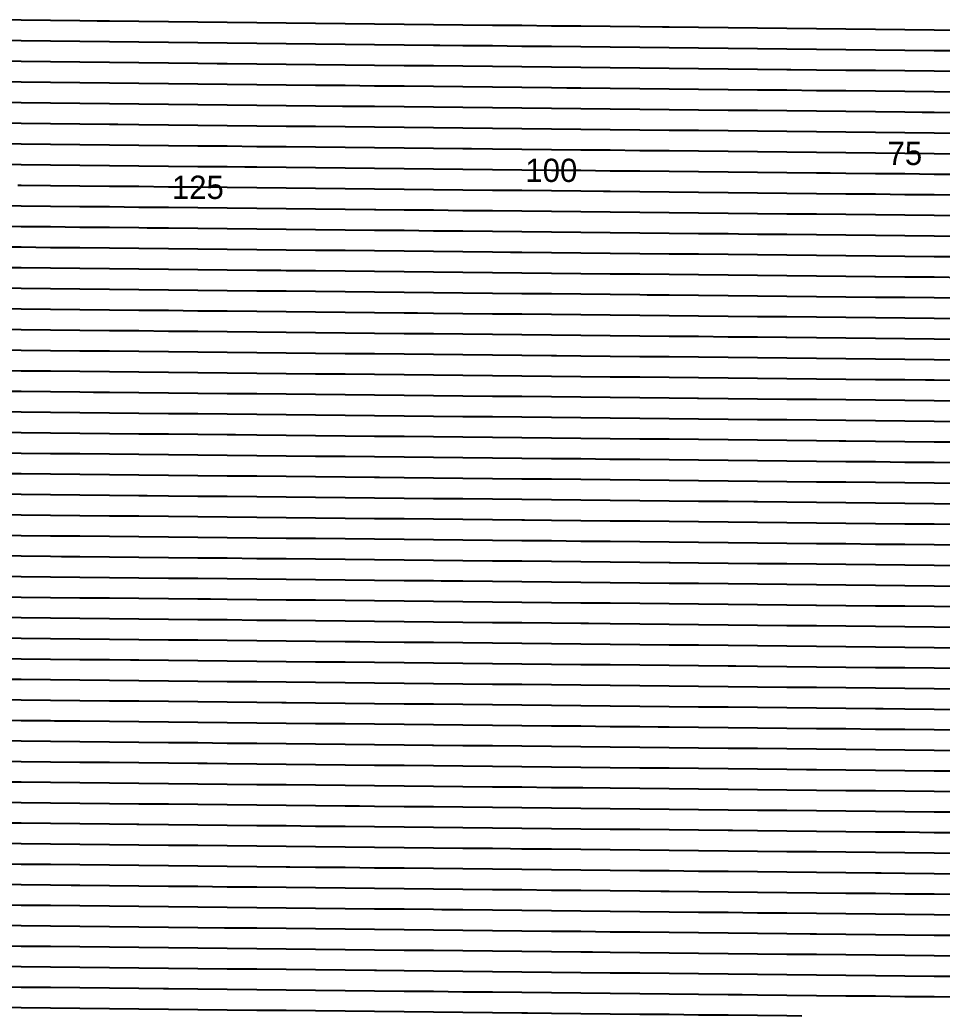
# Model space of a CAD drawing. Header units: metres. Extents: x 228 to 3387, y 52 to 162.
# Drawn here: x 2716.2 to 2815.2, y 53.2 to 160.2 of the extents above; entities that cross this region are included whole.
import ezdxf
from ezdxf.enums import TextEntityAlignment as Align

# ---------------------------------------------------------------- set-up
doc = ezdxf.new("R2010")
doc.units = ezdxf.units.M
for name, color, linetype in [('Vs_-25', 7, 'Continuous'), ('Vs_-50', 7, 'Continuous'), ('Vs_-75', 7, 'Continuous'), ('Vs_0', 7, 'Continuous'), ('Vs_100', 7, 'Continuous'), ('Vs_1000', 7, 'Continuous'), ('Vs_1025', 7, 'Continuous'), ('Vs_1050', 7, 'Continuous'), ('Vs_1075', 7, 'Continuous'), ('Vs_1100', 7, 'Continuous'), ('Vs_1125', 7, 'Continuous'), ('Vs_125', 7, 'Continuous'), ('Vs_150', 7, 'Continuous'), ('Vs_175', 7, 'Continuous'), ('Vs_200', 7, 'Continuous'), ('Vs_225', 7, 'Continuous'), ('Vs_25', 7, 'Continuous'), ('Vs_250', 7, 'Continuous'), ('Vs_275', 7, 'Continuous'), ('Vs_300', 7, 'Continuous'), ('Vs_325', 7, 'Continuous'), ('Vs_350', 7, 'Continuous'), ('Vs_375', 7, 'Continuous'), ('Vs_400', 7, 'Continuous'), ('Vs_425', 7, 'Continuous'), ('Vs_450', 7, 'Continuous'), ('Vs_475', 7, 'Continuous'), ('Vs_50', 7, 'Continuous'), ('Vs_500', 7, 'Continuous'), ('Vs_525', 7, 'Continuous'), ('Vs_550', 7, 'Continuous'), ('Vs_575', 7, 'Continuous'), ('Vs_600', 7, 'Continuous'), ('Vs_625', 7, 'Continuous'), ('Vs_650', 7, 'Continuous'), ('Vs_675', 7, 'Continuous'), ('Vs_700', 7, 'Continuous'), ('Vs_725', 7, 'Continuous'), ('Vs_75', 7, 'Continuous'), ('Vs_750', 7, 'Continuous'), ('Vs_775', 7, 'Continuous'), ('Vs_800', 7, 'Continuous'), ('Vs_825', 7, 'Continuous'), ('Vs_850', 7, 'Continuous'), ('Vs_875', 7, 'Continuous'), ('Vs_900', 7, 'Continuous'), ('Vs_925', 7, 'Continuous'), ('Vs_950', 7, 'Continuous'), ('Vs_975', 7, 'Continuous')]:
    doc.layers.add(name, color=color, linetype=linetype)

msp = doc.modelspace()

# ---------------------------------------------------------------- linework, layer by layer
at = {"layer": 'Vs_-25'}
msp.add_lwpolyline([(2817.48, 154.62), (2814.32, 154.65), (2811.16, 154.69), (2808, 154.72), (2804.84, 154.75), (2801.67, 154.79), (2798.94, 154.81), (2798.51, 154.82), (2795.35, 154.85), (2792.19, 154.89), (2789.03, 154.92), (2785.87, 154.95), (2782.7, 154.99), (2779.54, 155.02), (2776.38, 155.05), (2773.22, 155.09), (2770.06, 155.12), (2766.89, 155.15), (2763.73, 155.19), (2760.57, 155.22), (2757.41, 155.25), (2754.25, 155.29), (2751.09, 155.32), (2747.92, 155.35), (2744.76, 155.39), (2741.6, 155.42), (2738.44, 155.46), (2737.37, 155.47), (2735.28, 155.49), (2732.12, 155.52), (2728.95, 155.56), (2725.79, 155.59), (2722.63, 155.63), (2719.47, 155.66), (2716.31, 155.7), (2713.14, 155.73)], dxfattribs=at)
at = {"layer": 'Vs_-50'}
msp.add_lwpolyline([(2817.48, 156.83), (2814.32, 156.86), (2811.16, 156.9), (2808, 156.93), (2804.84, 156.96), (2801.67, 157), (2798.51, 157.03), (2795.35, 157.07), (2792.19, 157.1), (2789.03, 157.13), (2785.87, 157.17), (2782.7, 157.2), (2779.54, 157.23), (2776.38, 157.27), (2773.22, 157.3), (2770.06, 157.33), (2766.89, 157.37), (2763.73, 157.4), (2761.25, 157.43), (2760.57, 157.43), (2757.41, 157.47), (2754.25, 157.5), (2751.09, 157.54), (2747.92, 157.57), (2744.76, 157.6), (2741.6, 157.64), (2738.44, 157.67), (2735.28, 157.71), (2732.12, 157.74), (2728.95, 157.77), (2725.79, 157.81), (2722.63, 157.84), (2719.47, 157.88), (2716.31, 157.91), (2713.14, 157.95)], dxfattribs=at)
at = {"layer": 'Vs_-75'}
msp.add_lwpolyline([(2817.48, 159.04), (2814.32, 159.08), (2811.16, 159.11), (2808, 159.14), (2804.84, 159.18), (2801.67, 159.21), (2798.51, 159.24), (2795.35, 159.28), (2792.19, 159.31), (2789.03, 159.35), (2785.87, 159.38), (2785.14, 159.39), (2782.7, 159.41), (2779.54, 159.45), (2776.38, 159.48), (2773.22, 159.51), (2770.06, 159.55), (2766.89, 159.58), (2763.73, 159.62), (2760.57, 159.65), (2757.41, 159.68), (2754.25, 159.72), (2751.09, 159.75), (2747.92, 159.79), (2744.76, 159.82), (2741.6, 159.85), (2738.44, 159.89), (2735.28, 159.92), (2732.12, 159.96), (2728.95, 159.99), (2725.79, 160.03), (2724.47, 160.04), (2722.63, 160.06), (2719.47, 160.1), (2716.31, 160.13), (2713.14, 160.17)], dxfattribs=at)
at = {"layer": 'Vs_0'}
msp.add_lwpolyline([(2817.48, 152.41), (2814.32, 152.44), (2811.16, 152.47), (2808, 152.51), (2804.84, 152.54), (2801.67, 152.57), (2798.51, 152.61), (2795.35, 152.64), (2792.19, 152.67), (2789.03, 152.71), (2785.87, 152.74), (2782.7, 152.77), (2779.54, 152.81), (2776.38, 152.84), (2774.89, 152.85), (2773.22, 152.87), (2770.06, 152.91), (2766.89, 152.94), (2763.73, 152.97), (2760.57, 153.01), (2757.41, 153.04), (2754.25, 153.07), (2751.09, 153.11), (2747.92, 153.14), (2744.76, 153.17), (2741.6, 153.21), (2738.44, 153.24), (2735.28, 153.27), (2732.12, 153.31), (2728.95, 153.34), (2725.79, 153.38), (2722.63, 153.41), (2719.47, 153.44), (2716.31, 153.48), (2713.6, 153.51)], dxfattribs=at)
at = {"layer": 'Vs_100'}
msp.add_lwpolyline([(2817.48, 143.56), (2814.32, 143.59), (2811.16, 143.63), (2808, 143.66), (2804.84, 143.69), (2803.13, 143.71), (2801.67, 143.72), (2798.51, 143.76), (2795.35, 143.79), (2792.19, 143.82), (2789.03, 143.86), (2785.87, 143.89), (2782.7, 143.92), (2779.54, 143.95), (2776.38, 143.99), (2773.22, 144.02), (2770.06, 144.05), (2766.89, 144.09), (2763.73, 144.12), (2760.57, 144.15), (2757.41, 144.18), (2754.25, 144.22), (2751.09, 144.25), (2747.92, 144.28), (2744.76, 144.32), (2741.6, 144.35), (2740.32, 144.36), (2738.44, 144.38), (2735.28, 144.41), (2732.12, 144.45), (2728.95, 144.48), (2725.79, 144.51), (2722.63, 144.55), (2719.47, 144.58), (2716.31, 144.61), (2713.14, 144.65)], dxfattribs=at)
at = {"layer": 'Vs_1000'}
msp.add_lwpolyline([(2817.48, 64.08), (2814.32, 64.12), (2811.16, 64.15), (2808, 64.18), (2804.84, 64.21), (2801.67, 64.25), (2798.51, 64.28), (2795.35, 64.31), (2792.19, 64.35), (2789.03, 64.38), (2785.87, 64.41), (2782.7, 64.44), (2779.54, 64.48), (2776.38, 64.51), (2773.22, 64.54), (2770.06, 64.57), (2766.89, 64.61), (2763.73, 64.64), (2761.46, 64.66), (2760.57, 64.67), (2757.41, 64.71), (2754.25, 64.74), (2751.09, 64.77), (2747.92, 64.8), (2744.76, 64.84), (2741.6, 64.87), (2738.44, 64.9), (2735.28, 64.93), (2732.12, 64.97), (2728.95, 65), (2725.79, 65.03), (2722.63, 65.07), (2719.47, 65.1), (2716.31, 65.13), (2713.14, 65.16)], dxfattribs=at)
at = {"layer": 'Vs_1025'}
msp.add_lwpolyline([(2817.48, 61.88), (2814.32, 61.91), (2811.16, 61.94), (2808, 61.98), (2804.84, 62.01), (2801.67, 62.04), (2801.01, 62.05), (2798.51, 62.08), (2795.35, 62.11), (2792.19, 62.14), (2789.03, 62.17), (2785.87, 62.21), (2782.7, 62.24), (2779.54, 62.27), (2776.38, 62.31), (2773.22, 62.34), (2770.06, 62.37), (2766.89, 62.4), (2763.73, 62.44), (2760.57, 62.47), (2757.41, 62.5), (2754.25, 62.54), (2751.09, 62.57), (2747.92, 62.6), (2744.76, 62.63), (2741.6, 62.67), (2738.44, 62.7), (2738.13, 62.7), (2735.28, 62.73), (2732.12, 62.77), (2728.95, 62.8), (2725.79, 62.83), (2722.63, 62.87), (2719.47, 62.9), (2716.31, 62.93), (2713.14, 62.96)], dxfattribs=at)
at = {"layer": 'Vs_1050'}
msp.add_lwpolyline([(2817.48, 59.67), (2814.32, 59.71), (2811.16, 59.74), (2808, 59.77), (2804.84, 59.81), (2801.67, 59.84), (2798.51, 59.87), (2795.35, 59.91), (2792.19, 59.94), (2789.03, 59.97), (2785.87, 60), (2782.7, 60.04), (2779.54, 60.07), (2777.64, 60.09), (2776.38, 60.1), (2773.22, 60.14), (2770.06, 60.17), (2766.89, 60.2), (2763.73, 60.24), (2760.57, 60.27), (2757.41, 60.3), (2754.25, 60.33), (2751.09, 60.37), (2747.92, 60.4), (2744.76, 60.43), (2741.6, 60.47), (2738.44, 60.5), (2735.28, 60.53), (2732.12, 60.57), (2728.95, 60.6), (2725.79, 60.63), (2722.63, 60.67), (2719.47, 60.7), (2716.31, 60.73), (2715.17, 60.74)], dxfattribs=at)
at = {"layer": 'Vs_1075'}
msp.add_lwpolyline([(2816.92, 57.48), (2814.32, 57.5), (2811.16, 57.54), (2808, 57.57), (2804.84, 57.6), (2801.67, 57.64), (2798.51, 57.67), (2795.35, 57.7), (2792.19, 57.74), (2789.03, 57.77), (2785.87, 57.8), (2782.7, 57.84), (2779.54, 57.87), (2776.38, 57.9), (2773.22, 57.93), (2770.06, 57.97), (2766.89, 58), (2763.73, 58.03), (2760.57, 58.07), (2757.41, 58.1), (2754.46, 58.13), (2754.25, 58.13), (2751.09, 58.17), (2747.92, 58.2), (2744.76, 58.23), (2741.6, 58.27), (2738.44, 58.3), (2735.28, 58.33), (2732.12, 58.37), (2728.95, 58.4), (2725.79, 58.43), (2722.63, 58.47), (2719.47, 58.5), (2716.31, 58.53), (2713.14, 58.57)], dxfattribs=at)
at = {"layer": 'Vs_1100'}
msp.add_lwpolyline([(2817.48, 55.27), (2814.32, 55.3), (2811.16, 55.33), (2808, 55.37), (2804.84, 55.4), (2801.67, 55.43), (2798.51, 55.47), (2795.35, 55.5), (2793.71, 55.52), (2792.19, 55.53), (2789.03, 55.57), (2785.87, 55.6), (2782.7, 55.63), (2779.54, 55.67), (2776.38, 55.7), (2773.22, 55.73), (2770.06, 55.77), (2766.89, 55.8), (2763.73, 55.83), (2760.57, 55.87), (2757.41, 55.9), (2754.25, 55.93), (2751.09, 55.96), (2747.92, 56), (2744.76, 56.03), (2741.6, 56.06), (2738.44, 56.1), (2735.28, 56.13), (2732.12, 56.17), (2731.58, 56.17), (2728.95, 56.2), (2725.79, 56.23), (2722.63, 56.27), (2719.47, 56.3), (2716.31, 56.33), (2713.14, 56.37)], dxfattribs=at)
at = {"layer": 'Vs_1125'}
msp.add_lwpolyline([(2800.09, 53.25), (2798.51, 53.26), (2795.35, 53.3), (2792.19, 53.33), (2789.03, 53.36), (2785.87, 53.4), (2782.7, 53.43), (2779.54, 53.46), (2776.38, 53.5), (2773.22, 53.53), (2770.65, 53.56), (2770.06, 53.56), (2766.89, 53.6), (2763.73, 53.63), (2760.57, 53.66), (2757.41, 53.7), (2754.25, 53.73), (2751.09, 53.76), (2747.92, 53.8), (2744.76, 53.83), (2741.6, 53.86), (2738.44, 53.9), (2735.28, 53.93), (2732.12, 53.97), (2728.95, 54), (2725.79, 54.03), (2722.63, 54.07), (2719.47, 54.1), (2716.31, 54.13), (2713.14, 54.17)], dxfattribs=at)
at = {"layer": 'Vs_125'}
msp.add_lwpolyline([(2817.48, 141.35), (2814.32, 141.38), (2811.16, 141.41), (2808, 141.45), (2804.84, 141.48), (2801.67, 141.51), (2798.51, 141.54), (2795.35, 141.58), (2792.19, 141.61), (2789.03, 141.64), (2785.87, 141.68), (2782.7, 141.71), (2779.54, 141.74), (2778.83, 141.75), (2776.38, 141.77), (2773.22, 141.81), (2770.06, 141.84), (2766.89, 141.87), (2763.73, 141.91), (2760.57, 141.94), (2757.41, 141.97), (2754.25, 142), (2751.09, 142.04), (2747.92, 142.07), (2744.76, 142.1), (2741.6, 142.13), (2738.44, 142.17), (2735.28, 142.2), (2732.12, 142.23), (2728.95, 142.27), (2725.79, 142.3), (2722.63, 142.33), (2719.47, 142.37), (2716.31, 142.4), (2715.97, 142.4)], dxfattribs=at)
at = {"layer": 'Vs_150'}
msp.add_lwpolyline([(2817.48, 139.14), (2814.32, 139.17), (2811.16, 139.2), (2808, 139.24), (2804.84, 139.27), (2801.67, 139.3), (2798.51, 139.33), (2795.35, 139.37), (2792.19, 139.4), (2789.03, 139.43), (2785.87, 139.46), (2782.7, 139.5), (2779.54, 139.53), (2776.38, 139.56), (2773.22, 139.59), (2770.06, 139.63), (2766.89, 139.66), (2763.73, 139.69), (2760.57, 139.73), (2757.41, 139.76), (2754.4, 139.79), (2754.25, 139.79), (2751.09, 139.82), (2747.92, 139.86), (2744.76, 139.89), (2741.6, 139.92), (2738.44, 139.95), (2735.28, 139.99), (2732.12, 140.02), (2728.95, 140.05), (2725.79, 140.09), (2722.63, 140.12), (2719.47, 140.15), (2716.31, 140.18), (2713.14, 140.22)], dxfattribs=at)
at = {"layer": 'Vs_175'}
msp.add_lwpolyline([(2817.48, 136.93), (2814.32, 136.96), (2811.16, 136.99), (2808, 137.02), (2804.84, 137.06), (2801.67, 137.09), (2798.51, 137.12), (2795.35, 137.15), (2793.29, 137.18), (2792.19, 137.19), (2789.03, 137.22), (2785.87, 137.25), (2782.7, 137.28), (2779.54, 137.32), (2776.38, 137.35), (2773.22, 137.38), (2770.06, 137.42), (2766.89, 137.45), (2763.73, 137.48), (2760.57, 137.51), (2757.41, 137.55), (2754.25, 137.58), (2751.09, 137.61), (2747.92, 137.64), (2744.76, 137.68), (2741.6, 137.71), (2738.44, 137.74), (2735.28, 137.77), (2732.12, 137.81), (2729.86, 137.83), (2728.95, 137.84), (2725.79, 137.87), (2722.63, 137.9), (2719.47, 137.94), (2716.31, 137.97), (2713.14, 138)], dxfattribs=at)
at = {"layer": 'Vs_200'}
msp.add_lwpolyline([(2817.48, 134.72), (2814.32, 134.75), (2811.16, 134.78), (2808, 134.81), (2804.84, 134.85), (2801.67, 134.88), (2798.51, 134.91), (2795.35, 134.94), (2792.19, 134.98), (2789.03, 135.01), (2785.87, 135.04), (2782.7, 135.07), (2779.54, 135.11), (2776.38, 135.14), (2773.22, 135.17), (2770.06, 135.2), (2768.82, 135.22), (2766.89, 135.24), (2763.73, 135.27), (2760.57, 135.3), (2757.41, 135.33), (2754.25, 135.37), (2751.09, 135.4), (2747.92, 135.43), (2744.76, 135.46), (2741.6, 135.5), (2738.44, 135.53), (2735.28, 135.56), (2732.12, 135.59), (2728.95, 135.63), (2725.79, 135.66), (2722.63, 135.69), (2719.47, 135.72), (2716.31, 135.76), (2713.14, 135.79)], dxfattribs=at)
at = {"layer": 'Vs_225'}
msp.add_lwpolyline([(2817.48, 132.5), (2814.32, 132.54), (2811.16, 132.57), (2808, 132.6), (2807.95, 132.6), (2804.84, 132.64), (2801.67, 132.67), (2798.51, 132.7), (2795.35, 132.73), (2792.19, 132.77), (2789.03, 132.8), (2785.87, 132.83), (2782.7, 132.86), (2779.54, 132.89), (2776.38, 132.93), (2773.22, 132.96), (2770.06, 132.99), (2766.89, 133.02), (2763.73, 133.06), (2760.57, 133.09), (2757.41, 133.12), (2754.25, 133.15), (2751.09, 133.19), (2747.92, 133.22), (2744.76, 133.25), (2744.2, 133.26), (2741.6, 133.28), (2738.44, 133.32), (2735.28, 133.35), (2732.12, 133.38), (2728.95, 133.41), (2725.79, 133.44), (2722.63, 133.48), (2719.47, 133.51), (2716.31, 133.54), (2713.14, 133.57)], dxfattribs=at)
at = {"layer": 'Vs_25'}
msp.add_lwpolyline([(2817.48, 150.19), (2814.32, 150.23), (2813, 150.24), (2811.16, 150.26), (2808, 150.29), (2804.84, 150.33), (2801.67, 150.36), (2798.51, 150.39), (2795.35, 150.43), (2792.19, 150.46), (2789.03, 150.49), (2785.87, 150.53), (2782.7, 150.56), (2779.54, 150.59), (2776.38, 150.63), (2773.22, 150.66), (2770.06, 150.69), (2766.89, 150.72), (2763.73, 150.76), (2760.57, 150.79), (2757.41, 150.82), (2754.25, 150.86), (2751.09, 150.89), (2750.79, 150.89), (2747.92, 150.92), (2744.76, 150.96), (2741.6, 150.99), (2738.44, 151.03), (2735.28, 151.06), (2732.12, 151.09), (2728.95, 151.13), (2725.79, 151.16), (2722.63, 151.19), (2719.47, 151.23), (2716.31, 151.26), (2713.14, 151.3)], dxfattribs=at)
at = {"layer": 'Vs_250'}
msp.add_lwpolyline([(2817.48, 130.29), (2814.32, 130.33), (2811.16, 130.36), (2808, 130.39), (2804.84, 130.42), (2801.67, 130.46), (2798.51, 130.49), (2795.35, 130.52), (2792.19, 130.55), (2789.03, 130.59), (2785.87, 130.62), (2783.5, 130.64), (2782.7, 130.65), (2779.54, 130.68), (2776.38, 130.72), (2773.22, 130.75), (2770.06, 130.78), (2766.89, 130.81), (2763.73, 130.85), (2760.57, 130.88), (2757.41, 130.91), (2754.25, 130.94), (2751.09, 130.97), (2747.92, 131.01), (2744.76, 131.04), (2741.6, 131.07), (2738.44, 131.1), (2735.28, 131.14), (2732.12, 131.17), (2728.95, 131.2), (2725.79, 131.23), (2722.63, 131.26), (2719.47, 131.3), (2719.45, 131.3), (2716.31, 131.33), (2713.14, 131.36)], dxfattribs=at)
at = {"layer": 'Vs_275'}
msp.add_lwpolyline([(2817.48, 128.08), (2814.32, 128.12), (2811.16, 128.15), (2808, 128.18), (2804.84, 128.21), (2801.67, 128.25), (2798.51, 128.28), (2795.35, 128.31), (2792.19, 128.34), (2789.03, 128.38), (2785.87, 128.41), (2782.7, 128.44), (2779.54, 128.47), (2776.38, 128.51), (2773.22, 128.54), (2770.06, 128.57), (2766.89, 128.6), (2763.73, 128.63), (2760.57, 128.67), (2758.87, 128.68), (2757.41, 128.7), (2754.25, 128.73), (2751.09, 128.76), (2747.92, 128.79), (2744.76, 128.83), (2741.6, 128.86), (2738.44, 128.89), (2735.28, 128.92), (2732.12, 128.96), (2728.95, 128.99), (2725.79, 129.02), (2722.63, 129.05), (2719.47, 129.08), (2716.31, 129.12), (2713.14, 129.15)], dxfattribs=at)
at = {"layer": 'Vs_300'}
msp.add_lwpolyline([(2817.48, 125.87), (2814.32, 125.91), (2811.16, 125.94), (2808, 125.97), (2804.84, 126), (2801.67, 126.04), (2798.51, 126.07), (2798.37, 126.07), (2795.35, 126.1), (2792.19, 126.13), (2789.03, 126.17), (2785.87, 126.2), (2782.7, 126.23), (2779.54, 126.26), (2776.38, 126.29), (2773.22, 126.33), (2770.06, 126.36), (2766.89, 126.39), (2763.73, 126.42), (2760.57, 126.46), (2757.41, 126.49), (2754.25, 126.52), (2751.09, 126.55), (2747.92, 126.58), (2744.76, 126.62), (2741.6, 126.65), (2738.44, 126.68), (2735.28, 126.71), (2734.07, 126.72), (2732.12, 126.74), (2728.95, 126.78), (2725.79, 126.81), (2722.63, 126.84), (2719.47, 126.87), (2716.31, 126.9), (2713.14, 126.94)], dxfattribs=at)
at = {"layer": 'Vs_325'}
msp.add_lwpolyline([(2817.48, 123.66), (2814.32, 123.7), (2811.16, 123.73), (2808, 123.76), (2804.84, 123.79), (2801.67, 123.83), (2798.51, 123.86), (2795.35, 123.89), (2792.19, 123.92), (2789.03, 123.96), (2785.87, 123.99), (2782.7, 124.02), (2779.54, 124.05), (2776.38, 124.08), (2773.79, 124.11), (2773.22, 124.12), (2770.06, 124.15), (2766.89, 124.18), (2763.73, 124.21), (2760.57, 124.24), (2757.41, 124.28), (2754.25, 124.31), (2751.09, 124.34), (2747.92, 124.37), (2744.76, 124.4), (2741.6, 124.44), (2738.44, 124.47), (2735.28, 124.5), (2732.12, 124.53), (2728.95, 124.56), (2725.79, 124.6), (2722.63, 124.63), (2719.47, 124.66), (2716.31, 124.69), (2713.14, 124.72)], dxfattribs=at)
at = {"layer": 'Vs_350'}
msp.add_lwpolyline([(2817.48, 121.46), (2814.32, 121.49), (2813.38, 121.5), (2811.16, 121.52), (2808, 121.55), (2804.84, 121.58), (2801.67, 121.62), (2798.51, 121.65), (2795.35, 121.68), (2792.19, 121.71), (2789.03, 121.75), (2785.87, 121.78), (2782.7, 121.81), (2779.54, 121.84), (2776.38, 121.87), (2773.22, 121.91), (2770.06, 121.94), (2766.89, 121.97), (2763.73, 122), (2760.57, 122.03), (2757.41, 122.07), (2754.25, 122.1), (2751.09, 122.13), (2749.03, 122.15), (2747.92, 122.16), (2744.76, 122.19), (2741.6, 122.23), (2738.44, 122.26), (2735.28, 122.29), (2732.12, 122.32), (2728.95, 122.35), (2725.79, 122.38), (2722.63, 122.42), (2719.47, 122.45), (2716.31, 122.48), (2713.14, 122.51)], dxfattribs=at)
at = {"layer": 'Vs_375'}
msp.add_lwpolyline([(2817.48, 119.25), (2814.32, 119.28), (2811.16, 119.31), (2808, 119.34), (2804.84, 119.38), (2801.67, 119.41), (2798.51, 119.44), (2795.35, 119.47), (2792.19, 119.5), (2789.03, 119.54), (2788.89, 119.54), (2785.87, 119.57), (2782.7, 119.6), (2779.54, 119.63), (2776.38, 119.66), (2773.22, 119.7), (2770.06, 119.73), (2766.89, 119.76), (2763.73, 119.79), (2760.57, 119.82), (2757.41, 119.86), (2754.25, 119.89), (2751.09, 119.92), (2747.92, 119.95), (2744.76, 119.98), (2741.6, 120.02), (2738.44, 120.05), (2735.28, 120.08), (2732.12, 120.11), (2728.95, 120.14), (2725.79, 120.17), (2724.08, 120.19), (2722.63, 120.21), (2719.47, 120.24), (2716.31, 120.27), (2713.14, 120.3)], dxfattribs=at)
at = {"layer": 'Vs_400'}
msp.add_lwpolyline([(2817.48, 117.04), (2814.32, 117.07), (2811.16, 117.1), (2808, 117.13), (2804.84, 117.17), (2801.67, 117.2), (2798.51, 117.23), (2795.35, 117.26), (2792.19, 117.29), (2789.03, 117.33), (2785.87, 117.36), (2782.7, 117.39), (2779.54, 117.42), (2776.38, 117.46), (2773.22, 117.49), (2770.06, 117.52), (2766.89, 117.55), (2764.21, 117.58), (2763.73, 117.58), (2760.57, 117.61), (2757.41, 117.65), (2754.25, 117.68), (2751.09, 117.71), (2747.92, 117.74), (2744.76, 117.77), (2741.6, 117.81), (2738.44, 117.84), (2735.28, 117.87), (2732.12, 117.9), (2728.95, 117.93), (2725.79, 117.96), (2722.63, 117.99), (2719.47, 118.03), (2716.31, 118.06), (2713.14, 118.09)], dxfattribs=at)
at = {"layer": 'Vs_425'}
msp.add_lwpolyline([(2817.48, 114.83), (2814.32, 114.86), (2811.16, 114.89), (2808, 114.93), (2804.84, 114.96), (2804.1, 114.96), (2801.67, 114.99), (2798.51, 115.02), (2795.35, 115.05), (2792.19, 115.09), (2789.03, 115.12), (2785.87, 115.15), (2782.7, 115.18), (2779.54, 115.21), (2776.38, 115.25), (2773.22, 115.28), (2770.06, 115.31), (2766.89, 115.34), (2763.73, 115.37), (2760.57, 115.41), (2757.41, 115.44), (2754.25, 115.47), (2751.09, 115.5), (2747.92, 115.53), (2744.76, 115.56), (2741.6, 115.6), (2739.33, 115.62), (2738.44, 115.63), (2735.28, 115.66), (2732.12, 115.69), (2728.95, 115.72), (2725.79, 115.75), (2722.63, 115.78), (2719.47, 115.82), (2716.31, 115.85), (2713.14, 115.88)], dxfattribs=at)
at = {"layer": 'Vs_450'}
msp.add_lwpolyline([(2817.48, 112.62), (2814.32, 112.65), (2811.16, 112.68), (2808, 112.72), (2804.84, 112.75), (2801.67, 112.78), (2798.51, 112.81), (2795.35, 112.84), (2792.19, 112.88), (2789.03, 112.91), (2785.87, 112.94), (2782.7, 112.97), (2779.54, 113), (2779.54, 113), (2776.38, 113.04), (2773.22, 113.07), (2770.06, 113.1), (2766.89, 113.13), (2763.73, 113.16), (2760.57, 113.2), (2757.41, 113.23), (2754.25, 113.26), (2751.09, 113.29), (2747.92, 113.32), (2744.76, 113.35), (2741.6, 113.39), (2738.44, 113.42), (2735.28, 113.45), (2732.12, 113.48), (2728.95, 113.51), (2725.79, 113.54), (2722.63, 113.58), (2719.47, 113.61), (2716.31, 113.64), (2714.28, 113.66)], dxfattribs=at)
at = {"layer": 'Vs_475'}
msp.add_lwpolyline([(2817.48, 110.41), (2814.32, 110.44), (2811.16, 110.48), (2808, 110.51), (2804.84, 110.54), (2801.67, 110.57), (2798.51, 110.6), (2795.35, 110.64), (2792.19, 110.67), (2789.03, 110.7), (2785.87, 110.73), (2782.7, 110.76), (2779.54, 110.8), (2776.38, 110.83), (2773.22, 110.86), (2770.06, 110.89), (2766.89, 110.92), (2763.73, 110.96), (2760.57, 110.99), (2757.41, 111.02), (2754.78, 111.05), (2754.25, 111.05), (2751.09, 111.08), (2747.92, 111.11), (2744.76, 111.15), (2741.6, 111.18), (2738.44, 111.21), (2735.28, 111.24), (2732.12, 111.27), (2728.95, 111.3), (2725.79, 111.33), (2722.63, 111.37), (2719.47, 111.4), (2716.31, 111.43), (2713.14, 111.46)], dxfattribs=at)
at = {"layer": 'Vs_50'}
msp.add_lwpolyline([(2817.48, 147.98), (2814.32, 148.02), (2811.16, 148.05), (2808, 148.08), (2804.84, 148.11), (2801.67, 148.15), (2798.51, 148.18), (2795.35, 148.21), (2792.19, 148.25), (2789.03, 148.28), (2788.88, 148.28), (2785.87, 148.31), (2782.7, 148.35), (2779.54, 148.38), (2776.38, 148.41), (2773.22, 148.45), (2770.06, 148.48), (2766.89, 148.51), (2763.73, 148.54), (2760.57, 148.58), (2757.41, 148.61), (2754.25, 148.64), (2751.09, 148.68), (2747.92, 148.71), (2744.76, 148.74), (2741.6, 148.78), (2738.44, 148.81), (2735.28, 148.84), (2732.12, 148.88), (2728.95, 148.91), (2726.68, 148.93), (2725.79, 148.94), (2722.63, 148.98), (2719.47, 149.01), (2716.31, 149.05), (2713.14, 149.08)], dxfattribs=at)
at = {"layer": 'Vs_500'}
msp.add_lwpolyline([(2817.48, 108.2), (2814.32, 108.24), (2811.16, 108.27), (2808, 108.3), (2804.84, 108.33), (2801.67, 108.36), (2798.51, 108.4), (2795.35, 108.43), (2794.95, 108.43), (2792.19, 108.46), (2789.03, 108.49), (2785.87, 108.52), (2782.7, 108.56), (2779.54, 108.59), (2776.38, 108.62), (2773.22, 108.65), (2770.06, 108.68), (2766.89, 108.72), (2763.73, 108.75), (2760.57, 108.78), (2757.41, 108.81), (2754.25, 108.84), (2751.09, 108.87), (2747.92, 108.91), (2744.76, 108.94), (2741.6, 108.97), (2738.44, 109), (2735.28, 109.03), (2732.12, 109.06), (2729.85, 109.09), (2728.95, 109.09), (2725.79, 109.13), (2722.63, 109.16), (2719.47, 109.19), (2716.31, 109.22), (2713.14, 109.25)], dxfattribs=at)
at = {"layer": 'Vs_525'}
msp.add_lwpolyline([(2817.48, 106), (2814.32, 106.03), (2811.16, 106.06), (2808, 106.09), (2804.84, 106.12), (2801.67, 106.16), (2798.51, 106.19), (2795.35, 106.22), (2792.19, 106.25), (2789.03, 106.28), (2785.87, 106.32), (2782.7, 106.35), (2779.54, 106.38), (2776.38, 106.41), (2773.22, 106.44), (2770.35, 106.47), (2770.06, 106.48), (2766.89, 106.51), (2763.73, 106.54), (2760.57, 106.57), (2757.41, 106.6), (2754.25, 106.63), (2751.09, 106.67), (2747.92, 106.7), (2744.76, 106.73), (2741.6, 106.76), (2738.44, 106.79), (2735.28, 106.82), (2732.12, 106.85), (2728.95, 106.89), (2725.79, 106.92), (2722.63, 106.95), (2719.47, 106.98), (2716.31, 107.01), (2713.14, 107.04)], dxfattribs=at)
at = {"layer": 'Vs_550'}
msp.add_lwpolyline([(2817.48, 103.79), (2814.32, 103.82), (2811.16, 103.85), (2810.42, 103.86), (2808, 103.88), (2804.84, 103.92), (2801.67, 103.95), (2798.51, 103.98), (2795.35, 104.01), (2792.19, 104.04), (2789.03, 104.08), (2785.87, 104.11), (2782.7, 104.14), (2779.54, 104.17), (2776.38, 104.2), (2773.22, 104.24), (2770.06, 104.27), (2766.89, 104.3), (2763.73, 104.33), (2760.57, 104.36), (2757.41, 104.39), (2754.25, 104.43), (2751.09, 104.46), (2747.92, 104.49), (2745.57, 104.51), (2744.76, 104.52), (2741.6, 104.55), (2738.44, 104.58), (2735.28, 104.62), (2732.12, 104.65), (2728.95, 104.68), (2725.79, 104.71), (2722.63, 104.74), (2719.47, 104.77), (2716.31, 104.8), (2713.14, 104.83)], dxfattribs=at)
at = {"layer": 'Vs_575'}
msp.add_lwpolyline([(2817.48, 101.58), (2814.32, 101.61), (2811.16, 101.64), (2808, 101.68), (2804.84, 101.71), (2801.67, 101.74), (2798.51, 101.77), (2795.35, 101.8), (2792.19, 101.84), (2789.03, 101.87), (2785.98, 101.9), (2785.87, 101.9), (2782.7, 101.93), (2779.54, 101.96), (2776.38, 102), (2773.22, 102.03), (2770.06, 102.06), (2766.89, 102.09), (2763.73, 102.12), (2760.57, 102.16), (2757.41, 102.19), (2754.25, 102.22), (2751.09, 102.25), (2747.92, 102.28), (2744.76, 102.31), (2741.6, 102.34), (2738.44, 102.38), (2735.28, 102.41), (2732.12, 102.44), (2728.95, 102.47), (2725.79, 102.5), (2722.63, 102.53), (2720.64, 102.55), (2719.47, 102.56), (2716.31, 102.6), (2713.14, 102.63)], dxfattribs=at)
at = {"layer": 'Vs_600'}
msp.add_lwpolyline([(2817.48, 99.37), (2814.32, 99.4), (2811.16, 99.44), (2808, 99.47), (2804.84, 99.5), (2801.67, 99.53), (2798.51, 99.57), (2795.35, 99.6), (2792.19, 99.63), (2789.03, 99.66), (2785.87, 99.69), (2782.7, 99.73), (2779.54, 99.76), (2776.38, 99.79), (2773.22, 99.82), (2770.06, 99.85), (2766.89, 99.88), (2763.73, 99.92), (2761.38, 99.94), (2760.57, 99.95), (2757.41, 99.98), (2754.25, 100.01), (2751.09, 100.04), (2747.92, 100.07), (2744.76, 100.11), (2741.6, 100.14), (2738.44, 100.17), (2735.28, 100.2), (2732.12, 100.23), (2728.95, 100.26), (2725.79, 100.29), (2722.63, 100.33), (2719.47, 100.36), (2716.31, 100.39), (2713.14, 100.42)], dxfattribs=at)
at = {"layer": 'Vs_625'}
msp.add_lwpolyline([(2817.48, 97.17), (2814.32, 97.2), (2811.16, 97.23), (2808, 97.26), (2804.84, 97.29), (2801.67, 97.33), (2801.62, 97.33), (2798.51, 97.36), (2795.35, 97.39), (2792.19, 97.42), (2789.03, 97.45), (2785.87, 97.49), (2782.7, 97.52), (2779.54, 97.55), (2776.38, 97.58), (2773.22, 97.61), (2770.06, 97.65), (2766.89, 97.68), (2763.73, 97.71), (2760.57, 97.74), (2757.41, 97.77), (2754.25, 97.8), (2751.09, 97.84), (2747.92, 97.87), (2744.76, 97.9), (2741.6, 97.93), (2738.44, 97.96), (2736.64, 97.98), (2735.28, 97.99), (2732.12, 98.02), (2728.95, 98.06), (2725.79, 98.09), (2722.63, 98.12), (2719.47, 98.15), (2716.31, 98.18), (2713.14, 98.21)], dxfattribs=at)
at = {"layer": 'Vs_650'}
msp.add_lwpolyline([(2817.48, 94.96), (2814.32, 94.99), (2811.16, 95.02), (2808, 95.05), (2804.84, 95.09), (2801.67, 95.12), (2798.51, 95.15), (2795.35, 95.18), (2792.19, 95.22), (2789.03, 95.25), (2785.87, 95.28), (2782.7, 95.31), (2779.54, 95.34), (2777.21, 95.37), (2776.38, 95.38), (2773.22, 95.41), (2770.06, 95.44), (2766.89, 95.47), (2763.73, 95.5), (2760.57, 95.53), (2757.41, 95.57), (2754.25, 95.6), (2751.09, 95.63), (2747.92, 95.66), (2744.76, 95.69), (2741.6, 95.72), (2738.44, 95.76), (2735.28, 95.79), (2732.12, 95.82), (2728.95, 95.85), (2725.79, 95.88), (2722.63, 95.91), (2719.47, 95.94), (2716.31, 95.98), (2713.14, 96.01)], dxfattribs=at)
at = {"layer": 'Vs_675'}
msp.add_lwpolyline([(2817.26, 92.75), (2814.32, 92.78), (2811.16, 92.82), (2808, 92.85), (2804.84, 92.88), (2801.67, 92.91), (2798.51, 92.94), (2795.35, 92.98), (2792.19, 93.01), (2789.03, 93.04), (2785.87, 93.07), (2782.7, 93.1), (2779.54, 93.14), (2776.38, 93.17), (2773.22, 93.2), (2770.06, 93.23), (2766.89, 93.26), (2763.73, 93.3), (2760.57, 93.33), (2757.41, 93.36), (2754.25, 93.39), (2752.67, 93.41), (2751.09, 93.42), (2747.92, 93.45), (2744.76, 93.49), (2741.6, 93.52), (2738.44, 93.55), (2735.28, 93.58), (2732.12, 93.61), (2728.95, 93.64), (2725.79, 93.68), (2722.63, 93.71), (2719.47, 93.74), (2716.31, 93.77), (2713.14, 93.8)], dxfattribs=at)
at = {"layer": 'Vs_700'}
msp.add_lwpolyline([(2817.48, 90.54), (2814.32, 90.58), (2811.16, 90.61), (2808, 90.64), (2804.84, 90.67), (2801.67, 90.71), (2798.51, 90.74), (2795.35, 90.77), (2793.03, 90.79), (2792.19, 90.8), (2789.03, 90.83), (2785.87, 90.87), (2782.7, 90.9), (2779.54, 90.93), (2776.38, 90.96), (2773.22, 90.99), (2770.06, 91.03), (2766.89, 91.06), (2763.73, 91.09), (2760.57, 91.12), (2757.41, 91.15), (2754.25, 91.19), (2751.09, 91.22), (2747.92, 91.25), (2744.76, 91.28), (2741.6, 91.31), (2738.44, 91.34), (2735.28, 91.38), (2732.12, 91.41), (2728.95, 91.44), (2728.04, 91.45), (2725.79, 91.47), (2722.63, 91.5), (2719.47, 91.53), (2716.31, 91.56), (2713.14, 91.6)], dxfattribs=at)
at = {"layer": 'Vs_725'}
msp.add_lwpolyline([(2817.48, 88.34), (2814.32, 88.37), (2811.16, 88.4), (2808, 88.44), (2804.84, 88.47), (2801.67, 88.5), (2798.51, 88.53), (2795.35, 88.56), (2792.19, 88.6), (2789.03, 88.63), (2785.87, 88.66), (2782.7, 88.69), (2779.54, 88.72), (2776.38, 88.76), (2773.22, 88.79), (2770.06, 88.82), (2768.7, 88.83), (2766.89, 88.85), (2763.73, 88.88), (2760.57, 88.92), (2757.41, 88.95), (2754.25, 88.98), (2751.09, 89.01), (2747.92, 89.04), (2744.76, 89.07), (2741.6, 89.11), (2738.44, 89.14), (2735.28, 89.17), (2732.12, 89.2), (2728.95, 89.23), (2725.79, 89.26), (2722.63, 89.3), (2719.47, 89.33), (2716.31, 89.36), (2713.14, 89.39)], dxfattribs=at)
at = {"layer": 'Vs_75'}
msp.add_lwpolyline([(2817.48, 145.77), (2814.32, 145.8), (2811.16, 145.84), (2808, 145.87), (2804.84, 145.9), (2801.67, 145.94), (2798.51, 145.97), (2795.35, 146), (2792.19, 146.03), (2789.03, 146.07), (2785.87, 146.1), (2782.7, 146.13), (2779.54, 146.17), (2776.38, 146.2), (2773.22, 146.23), (2770.06, 146.27), (2766.89, 146.3), (2764.64, 146.32), (2763.73, 146.33), (2760.57, 146.36), (2757.41, 146.4), (2754.25, 146.43), (2751.09, 146.46), (2747.92, 146.5), (2744.76, 146.53), (2741.6, 146.56), (2738.44, 146.6), (2735.28, 146.63), (2732.12, 146.66), (2728.95, 146.7), (2725.79, 146.73), (2722.63, 146.76), (2719.47, 146.8), (2716.31, 146.83), (2713.14, 146.86)], dxfattribs=at)
at = {"layer": 'Vs_750'}
msp.add_lwpolyline([(2817.48, 86.13), (2814.32, 86.16), (2811.16, 86.2), (2808.82, 86.22), (2808, 86.23), (2804.84, 86.26), (2801.67, 86.29), (2798.51, 86.33), (2795.35, 86.36), (2792.19, 86.39), (2789.03, 86.42), (2785.87, 86.45), (2782.7, 86.49), (2779.54, 86.52), (2776.38, 86.55), (2773.22, 86.58), (2770.06, 86.61), (2766.89, 86.65), (2763.73, 86.68), (2760.57, 86.71), (2757.41, 86.74), (2754.25, 86.77), (2751.09, 86.81), (2747.92, 86.84), (2744.76, 86.87), (2744.29, 86.87), (2741.6, 86.9), (2738.44, 86.93), (2735.28, 86.96), (2732.12, 87), (2728.95, 87.03), (2725.79, 87.06), (2722.63, 87.09), (2719.47, 87.12), (2716.31, 87.15), (2713.14, 87.19)], dxfattribs=at)
at = {"layer": 'Vs_775'}
msp.add_lwpolyline([(2817.48, 83.93), (2814.32, 83.96), (2811.16, 83.99), (2808, 84.02), (2804.84, 84.06), (2801.67, 84.09), (2798.51, 84.12), (2795.35, 84.15), (2792.19, 84.18), (2789.03, 84.22), (2785.87, 84.25), (2784.68, 84.26), (2782.7, 84.28), (2779.54, 84.31), (2776.38, 84.35), (2773.22, 84.38), (2770.06, 84.41), (2766.89, 84.44), (2763.73, 84.47), (2760.57, 84.51), (2757.41, 84.54), (2754.25, 84.57), (2751.09, 84.6), (2747.92, 84.63), (2744.76, 84.66), (2741.6, 84.7), (2738.44, 84.73), (2735.28, 84.76), (2732.12, 84.79), (2728.95, 84.82), (2725.79, 84.86), (2722.63, 84.89), (2719.88, 84.91), (2719.47, 84.92), (2716.31, 84.95), (2713.14, 84.98)], dxfattribs=at)
at = {"layer": 'Vs_800'}
msp.add_lwpolyline([(2817.48, 81.72), (2814.32, 81.75), (2811.16, 81.79), (2808, 81.82), (2804.84, 81.85), (2801.67, 81.88), (2798.51, 81.92), (2795.35, 81.95), (2792.19, 81.98), (2789.03, 82.01), (2785.87, 82.04), (2782.7, 82.08), (2779.54, 82.11), (2776.38, 82.14), (2773.22, 82.17), (2770.06, 82.2), (2766.89, 82.24), (2763.73, 82.27), (2760.57, 82.3), (2760.48, 82.3), (2757.41, 82.33), (2754.25, 82.36), (2751.09, 82.4), (2747.92, 82.43), (2744.76, 82.46), (2741.6, 82.49), (2738.44, 82.52), (2735.28, 82.56), (2732.12, 82.59), (2728.95, 82.62), (2725.79, 82.65), (2722.63, 82.68), (2719.47, 82.71), (2716.31, 82.75), (2713.14, 82.78)], dxfattribs=at)
at = {"layer": 'Vs_825'}
msp.add_lwpolyline([(2817.48, 79.52), (2814.32, 79.55), (2811.16, 79.58), (2808, 79.61), (2804.84, 79.65), (2801.67, 79.68), (2800.61, 79.69), (2798.51, 79.71), (2795.35, 79.74), (2792.19, 79.77), (2789.03, 79.81), (2785.87, 79.84), (2782.7, 79.87), (2779.54, 79.9), (2776.38, 79.94), (2773.22, 79.97), (2770.06, 80), (2766.89, 80.03), (2763.73, 80.06), (2760.57, 80.1), (2757.41, 80.13), (2754.25, 80.16), (2751.09, 80.19), (2747.92, 80.22), (2744.76, 80.26), (2741.6, 80.29), (2738.44, 80.32), (2736.29, 80.34), (2735.28, 80.35), (2732.12, 80.38), (2728.95, 80.42), (2725.79, 80.45), (2722.63, 80.48), (2719.47, 80.51), (2716.31, 80.54), (2713.14, 80.58)], dxfattribs=at)
at = {"layer": 'Vs_850'}
msp.add_lwpolyline([(2817.48, 77.31), (2814.32, 77.34), (2811.16, 77.38), (2808, 77.41), (2804.84, 77.44), (2801.67, 77.47), (2798.51, 77.5), (2795.35, 77.54), (2792.19, 77.57), (2789.03, 77.6), (2785.87, 77.63), (2782.7, 77.67), (2779.54, 77.7), (2776.61, 77.73), (2776.38, 77.73), (2773.22, 77.76), (2770.06, 77.8), (2766.89, 77.83), (2763.73, 77.86), (2760.57, 77.89), (2757.41, 77.92), (2754.25, 77.96), (2751.09, 77.99), (2747.92, 78.02), (2744.76, 78.05), (2741.6, 78.08), (2738.44, 78.12), (2735.28, 78.15), (2732.12, 78.18), (2728.95, 78.21), (2725.79, 78.24), (2722.63, 78.28), (2719.47, 78.31), (2716.31, 78.34), (2713.14, 78.37)], dxfattribs=at)
at = {"layer": 'Vs_875'}
msp.add_lwpolyline([(2816.46, 75.12), (2814.32, 75.14), (2811.16, 75.17), (2808, 75.2), (2804.84, 75.24), (2801.67, 75.27), (2798.51, 75.3), (2795.35, 75.33), (2792.19, 75.36), (2789.03, 75.4), (2785.87, 75.43), (2782.7, 75.46), (2779.54, 75.49), (2776.38, 75.53), (2773.22, 75.56), (2770.06, 75.59), (2766.89, 75.62), (2763.73, 75.66), (2760.57, 75.69), (2757.41, 75.72), (2754.25, 75.75), (2752.62, 75.77), (2751.09, 75.78), (2747.92, 75.82), (2744.76, 75.85), (2741.6, 75.88), (2738.44, 75.91), (2735.28, 75.95), (2732.12, 75.98), (2728.95, 76.01), (2725.79, 76.04), (2722.63, 76.07), (2719.47, 76.11), (2716.31, 76.14), (2713.14, 76.17)], dxfattribs=at)
at = {"layer": 'Vs_900'}
msp.add_lwpolyline([(2817.48, 72.9), (2814.32, 72.93), (2811.16, 72.97), (2808, 73), (2804.84, 73.03), (2801.67, 73.06), (2798.51, 73.1), (2795.35, 73.13), (2792.65, 73.16), (2792.19, 73.16), (2789.03, 73.19), (2785.87, 73.23), (2782.7, 73.26), (2779.54, 73.29), (2776.38, 73.32), (2773.22, 73.35), (2770.06, 73.39), (2766.89, 73.42), (2763.73, 73.45), (2760.57, 73.48), (2757.41, 73.52), (2754.25, 73.55), (2751.09, 73.58), (2747.92, 73.61), (2744.76, 73.65), (2741.6, 73.68), (2738.44, 73.71), (2735.28, 73.74), (2732.12, 73.77), (2728.95, 73.81), (2728.73, 73.81), (2725.79, 73.84), (2722.63, 73.87), (2719.47, 73.9), (2716.31, 73.94), (2713.14, 73.97)], dxfattribs=at)
at = {"layer": 'Vs_925'}
msp.add_lwpolyline([(2817.48, 70.7), (2814.32, 70.73), (2811.16, 70.76), (2808, 70.79), (2804.84, 70.83), (2801.67, 70.86), (2798.51, 70.89), (2795.35, 70.92), (2792.19, 70.96), (2789.03, 70.99), (2785.87, 71.02), (2782.7, 71.05), (2779.54, 71.09), (2776.38, 71.12), (2773.22, 71.15), (2770.06, 71.18), (2768.85, 71.2), (2766.89, 71.22), (2763.73, 71.25), (2760.57, 71.28), (2757.41, 71.31), (2754.25, 71.35), (2751.09, 71.38), (2747.92, 71.41), (2744.76, 71.44), (2741.6, 71.48), (2738.44, 71.51), (2735.28, 71.54), (2732.12, 71.57), (2728.95, 71.6), (2725.79, 71.64), (2722.63, 71.67), (2719.47, 71.7), (2716.31, 71.73), (2713.14, 71.77)], dxfattribs=at)
at = {"layer": 'Vs_950'}
msp.add_lwpolyline([(2817.48, 68.49), (2814.32, 68.52), (2811.16, 68.56), (2808.6, 68.58), (2808, 68.59), (2804.84, 68.62), (2801.67, 68.65), (2798.51, 68.69), (2795.35, 68.72), (2792.19, 68.75), (2789.03, 68.78), (2785.87, 68.82), (2782.7, 68.85), (2779.54, 68.88), (2776.38, 68.92), (2773.22, 68.95), (2770.06, 68.98), (2766.89, 69.01), (2763.73, 69.05), (2760.57, 69.08), (2757.41, 69.11), (2754.25, 69.14), (2751.09, 69.18), (2747.92, 69.21), (2745.15, 69.24), (2744.76, 69.24), (2741.6, 69.27), (2738.44, 69.31), (2735.28, 69.34), (2732.12, 69.37), (2728.95, 69.4), (2725.79, 69.44), (2722.63, 69.47), (2719.47, 69.5), (2716.31, 69.53), (2713.14, 69.57)], dxfattribs=at)
at = {"layer": 'Vs_975'}
msp.add_lwpolyline([(2817.48, 66.29), (2814.32, 66.32), (2811.16, 66.35), (2808, 66.39), (2804.84, 66.42), (2801.67, 66.45), (2798.51, 66.48), (2795.35, 66.52), (2792.19, 66.55), (2789.03, 66.58), (2785.87, 66.61), (2784.98, 66.62), (2782.7, 66.65), (2779.54, 66.68), (2776.38, 66.71), (2773.22, 66.74), (2770.06, 66.78), (2766.89, 66.81), (2763.73, 66.84), (2760.57, 66.88), (2757.41, 66.91), (2754.25, 66.94), (2751.09, 66.97), (2747.92, 67.01), (2744.76, 67.04), (2741.6, 67.07), (2738.44, 67.1), (2735.28, 67.14), (2732.12, 67.17), (2728.95, 67.2), (2725.79, 67.23), (2722.63, 67.27), (2721.68, 67.28), (2719.47, 67.3), (2716.31, 67.33), (2713.14, 67.36)], dxfattribs=at)

# ---------------------------------------------------------------- texts
at = {"layer": 'Vs_100'}
msp.add_text('100', height=2.5, dxfattribs=at).set_placement((2773.22, 144.02), align=Align.MIDDLE_CENTER)
at = {"layer": 'Vs_125'}
msp.add_text('125', height=2.5, dxfattribs=at).set_placement((2735.28, 142.2), align=Align.MIDDLE_CENTER)
at = {"layer": 'Vs_75'}
msp.add_text('75', height=2.5, dxfattribs=at).set_placement((2811.16, 145.84), align=Align.MIDDLE_CENTER)

doc.saveas('drawing.dxf')
